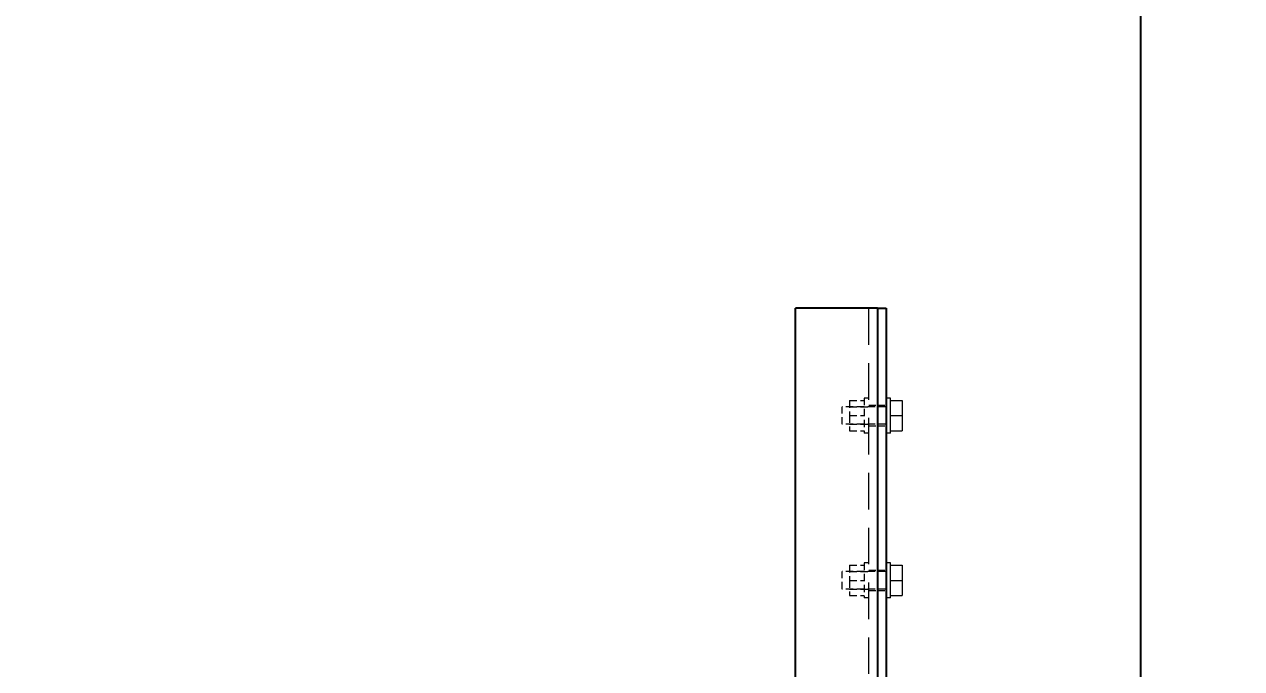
# Model space of a CAD drawing. Header units: millimetres. Extents: x -46397 to 283259, y -8690 to 23983.
# Drawn here: x 1150 to 1982, y 1231 to 1672 of the extents above; entities that cross this region are included whole.
import ezdxf

# ---------------------------------------------------------------- set-up
doc = ezdxf.new("R2010")
doc.units = ezdxf.units.MM
doc.linetypes.add('HIDDENX2', pattern=[0.75, 0.5, -0.25])
doc.layers.get('Defpoints').update_dxf_attribs({"lineweight": 0})
doc.layers.add('DUONGCHINH', color=7, linetype='Continuous', lineweight=25)
doc.layers.add('PHANTOM 2', color=8, linetype='Continuous', lineweight=0)
doc.layers.add('flashshoot', color=7, linetype='Continuous')
doc.styles.add('GHI CHÚ 1', font='isocp_IV25.ttf', dxfattribs={"width": 0.8})
doc.dimstyles.new('1-30SCALE', dxfattribs={"dimtxt": 75, "dimasz": 75, "dimexe": 37.5, "dimexo": 30, "dimgap": 30, "dimtad": 1, "dimtoh": 1, "dimdec": 0, "dimdsep": 46, "dimtxsty": 'GHI CHÚ 1', "dimcen": 0.09, "dimclrd": 256, "dimclre": 256, "dimclrt": 2, "dimadec": 0, "dimazin": 0, "dimtfac": 1, "dimtdec": 0, "dimtofl": 0, "dimtmove": 0, "dimatfit": 3, "dimfxl": 1, "dimlwd": 0, "dimlwe": 0, "dimarcsym": 0})

# ---------------------------------------------------------------- blocks, each defined once
blk = doc.blocks.new('A$Cda035db7')
at = {"color": 2, "linetype": 'Continuous', "lineweight": 0, "ltscale": 10}
blk.add_line((0, -1500), (-990, -1500), dxfattribs=at)
at = {"layer": 'DUONGCHINH', "color": 2, "ltscale": 10}
blk.add_line((0, -1500), (-990, -1500), dxfattribs=at)
blk = doc.blocks.new('A$Cf01baf33')
at = {"color": 7, "linetype": 'Continuous', "lineweight": 0, "ltscale": 10}
for p, q in [((-547.02, -1663.03), (-536.67, -1663.03)), ((-547.02, -1671.03), (-547.02, -1663.03)), ((-536.67, -1663.03), (-526.31, -1663.03)), ((-536.67, -1671.03), (-536.67, -1663.03)), ((-526.31, -1671.03), (-526.31, -1663.03)), ((-434.31, -1663.03), (-423.96, -1663.03)), ((-434.31, -1671.03), (-434.31, -1663.03)), ((-423.96, -1663.03), (-413.61, -1663.03)), ((-423.96, -1671.03), (-423.96, -1663.03)), ((-413.61, -1671.03), (-413.61, -1663.03)), ((-524.67, -1671.03), (-548.67, -1671.03)), ((-548.67, -1671.03), (-548.67, -1674.03)), ((-524.67, -1671.03), (-524.67, -1674.03)), ((-411.96, -1671.03), (-435.96, -1671.03)), ((-435.96, -1671.03), (-435.96, -1674.03)), ((-411.96, -1671.03), (-411.96, -1674.03))]:
    blk.add_line(p, q, dxfattribs=at)
at = {"color": 4, "linetype": 'HIDDENX2', "lineweight": 0, "ltscale": 10}
for p, q in [((-543.67, -1680.03), (-543.67, -1674.03)), ((-543.67, -1686.03), (-543.67, -1680.03)), ((-542.67, -1674.03), (-542.67, -1704.25)), ((-530.67, -1674.03), (-530.67, -1704.25)), ((-529.67, -1680.03), (-529.67, -1674.03)), ((-529.67, -1686.03), (-529.67, -1680.03)), ((-430.96, -1680.03), (-430.96, -1674.03)), ((-430.96, -1686.03), (-430.96, -1680.03)), ((-429.96, -1674.03), (-429.96, -1704.25)), ((-417.96, -1674.03), (-417.96, -1704.25)), ((-416.96, -1680.03), (-416.96, -1674.03)), ((-416.96, -1686.03), (-416.96, -1680.03)), ((-548.67, -1686.03), (-548.67, -1689.03)), ((-548.67, -1689.03), (-524.67, -1689.03)), ((-547.02, -1699.03), (-547.02, -1689.03)), ((-542.67, -1699.03), (-542.67, -1686.03)), ((-536.67, -1699.03), (-536.67, -1689.03)), ((-530.67, -1699.03), (-530.67, -1686.03)), ((-526.31, -1699.03), (-526.31, -1689.03)), ((-524.67, -1686.03), (-524.67, -1689.03)), ((-435.96, -1686.03), (-435.96, -1689.03)), ((-435.96, -1689.03), (-411.96, -1689.03)), ((-434.31, -1699.03), (-434.31, -1689.03)), ((-429.96, -1699.03), (-429.96, -1686.03)), ((-423.96, -1699.03), (-423.96, -1689.03)), ((-417.96, -1699.03), (-417.96, -1686.03)), ((-413.61, -1699.03), (-413.61, -1689.03)), ((-411.96, -1686.03), (-411.96, -1689.03)), ((-547.02, -1699.03), (-536.67, -1699.03)), ((-530.67, -1704.25), (-542.67, -1704.25)), ((-536.67, -1699.03), (-526.31, -1699.03)), ((-434.31, -1699.03), (-423.96, -1699.03)), ((-417.96, -1704.25), (-429.96, -1704.25)), ((-423.96, -1699.03), (-413.61, -1699.03))]:
    blk.add_line(p, q, dxfattribs=at)
at = {"color": 4, "linetype": 'HIDDENX2', "lineweight": 0, "ltscale": 50}
blk.add_line((90, -1686.03), (-610.11, -1686.03), dxfattribs=at)
at = {"layer": 'DUONGCHINH'}
for p, q in [((-610.11, -1680.03), (-610.11, -1674.03)), ((-610.11, -1674.03), (90, -1674.03)), ((-610.11, -1680.03), (-610.11, -1682.03)), ((-610.11, -1680.03), (90, -1680.03)), ((-610.11, -1682.03), (-610.11, -1736.03)), ((90, -1736.03), (-610.11, -1736.03))]:
    blk.add_line(p, q, dxfattribs=at)
blk = doc.blocks.new('*D1392')
at = {"layer": 'Defpoints', "color": 0, "transparency": 16777216}
for p in [(6959.38, 2496.7), (-133.08, 867.35, -1.5), (6959.38, 867.35, -1.5)]:
    blk.add_point(p, dxfattribs=at)
at = {"layer": 'PHANTOM 2', "linetype": 'Continuous', "lineweight": 0, "transparency": 16777216}
for p, q in [((-133.08, 897.35), (-133.08, 2526.7)), ((6959.38, 897.35), (6959.38, 2526.7)), ((-43.08, 2496.7), (6869.38, 2496.7))]:
    blk.add_line(p, q, dxfattribs=at)
at = {"layer": 'PHANTOM 2', "transparency": 16777216}
for points in [[(-43.08, 2511.7), (-43.08, 2481.7), (-133.08, 2496.7)], [(6869.38, 2511.7), (6869.38, 2481.7), (6959.38, 2496.7)]]:
    blk.add_solid(points, dxfattribs=at)
at = {"layer": 'PHANTOM 2', "color": 2, "transparency": 16777216, "insert": (3413.15, 2576.24), "char_height": 95, "attachment_point": 5, "style": 'GHI CHÚ 1'}
blk.add_mtext('7092', dxfattribs=at)

msp = doc.modelspace()

# ---------------------------------------------------------------- block references
at = {"layer": 'flashshoot', "rotation": 270}
for name in ['A$Cda035db7', 'A$Cf01baf33']:
    msp.add_blockref(name, (3413.15, 867.35, -1.5), dxfattribs=at)

# ---------------------------------------------------------------- dimensions: what is measured, and where the dimension line sits
at = {"layer": 'PHANTOM 2'}
dim = msp.add_linear_dim(base=(6959.38, 2496.7), p1=(-133.08, 867.35, -1.5), p2=(6959.38, 867.35, -1.5), dimstyle='1-30SCALE', override={"dimtxt": 95, "dimasz": 90, "dimexe": 30, "dimtmove": 1}, dxfattribs=at)
dim.commit()
dim.dimension.update_dxf_attribs({"geometry": '*D1392', "text_midpoint": (3413.15, 2576.24)})

doc.saveas('drawing.dxf')
